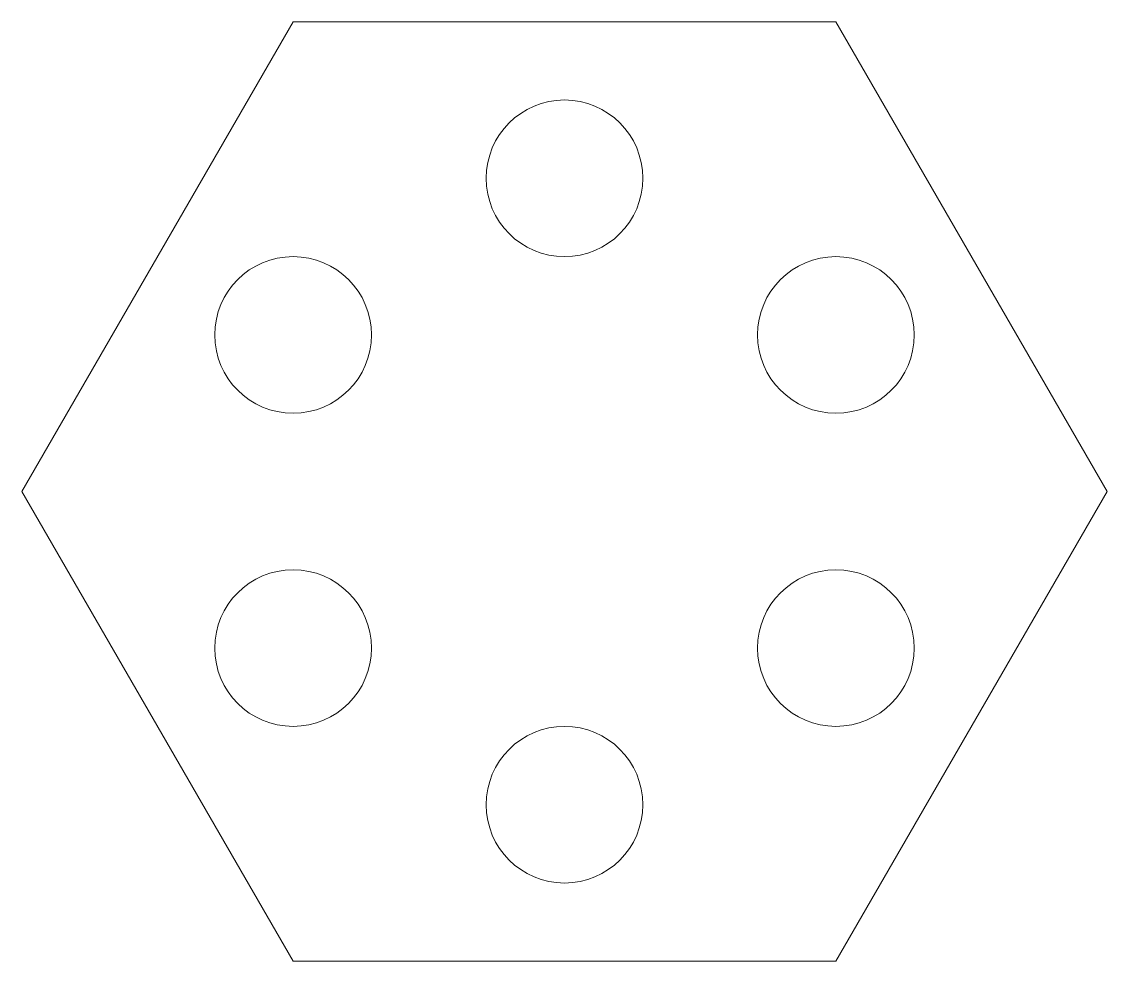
# Paper-space layout '_Front' of a CAD drawing. Header units: inches. Extents: x -10.4 to 10.4, y -9 to 9.
import ezdxf

# ---------------------------------------------------------------- set-up
doc = ezdxf.new("R2010")
doc.units = ezdxf.units.IN
doc.header["$MEASUREMENT"] = 0

psp = doc.layouts.new('_Front')

# ---------------------------------------------------------------- linework, layer by layer
at = {"color": 7, "linetype": 'Continuous', "lineweight": 15}
for p, q in [((-10.392, 0), (-5.196, 9)), ((-5.196, 9), (5.196, 9)), ((5.196, 9), (10.392, 0)), ((-5.196, -9), (-10.392, 0)), ((10.392, 0), (5.196, -9)), ((5.196, -9), (-5.196, -9))]:
    psp.add_line(p, q, dxfattribs=at)
for centre in [(0, 6), (-5.196, 3), (5.196, 3), (-5.196, -3), (5.196, -3), (0, -6)]:
    psp.add_circle(centre, 1.5, dxfattribs=at)

doc.saveas('drawing.dxf')
